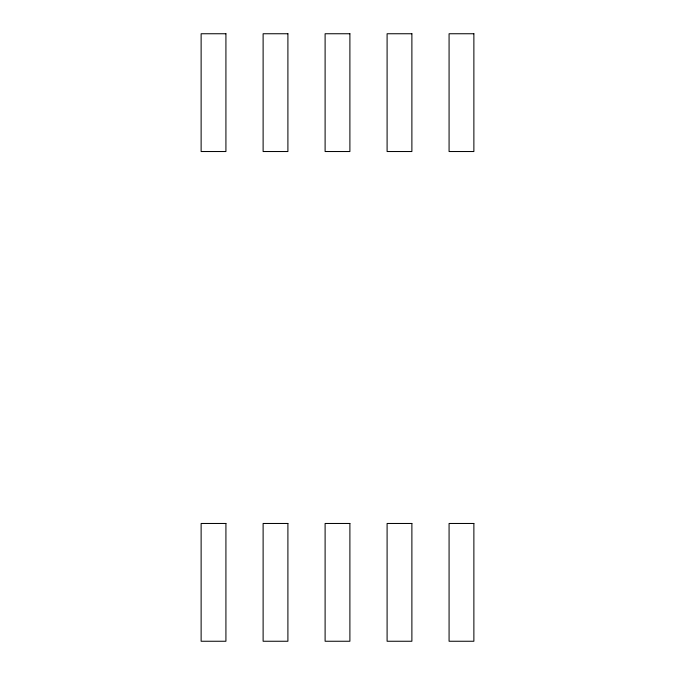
<?xml version="1.0" encoding="UTF-8"?>
<svg xmlns="http://www.w3.org/2000/svg" width="675" height="675" viewBox="0 0 675 675"><rect width="100%" height="100%" fill="white"/><g stroke="black" fill="none" stroke-linecap="round" stroke-linejoin="round"><path stroke-width="1.01" d="M225.922 33.75L201.125 33.75L201.125 151.529L225.922 151.529L225.922 33.75M287.904 33.75L263.115 33.75L263.115 151.529L287.904 151.529L287.904 33.75M349.895 33.75L325.105 33.75L325.105 151.529L349.895 151.529L349.895 33.75M411.885 33.75L387.096 33.75L387.096 151.529L411.885 151.529L411.885 33.75M473.875 33.75L449.077 33.75L449.077 151.529L473.875 151.529L473.875 33.75M225.922 523.471L201.125 523.471L201.125 641.25L225.922 641.25L225.922 523.471M287.904 523.471L263.115 523.471L263.115 641.25L287.904 641.25L287.904 523.471M349.895 523.471L325.105 523.471L325.105 641.25L349.895 641.25L349.895 523.471M411.885 523.471L387.096 523.471L387.096 641.25L411.885 641.25L411.885 523.471M473.875 523.471L449.077 523.471L449.077 641.25L473.875 641.25L473.875 523.471"/></g></svg>
